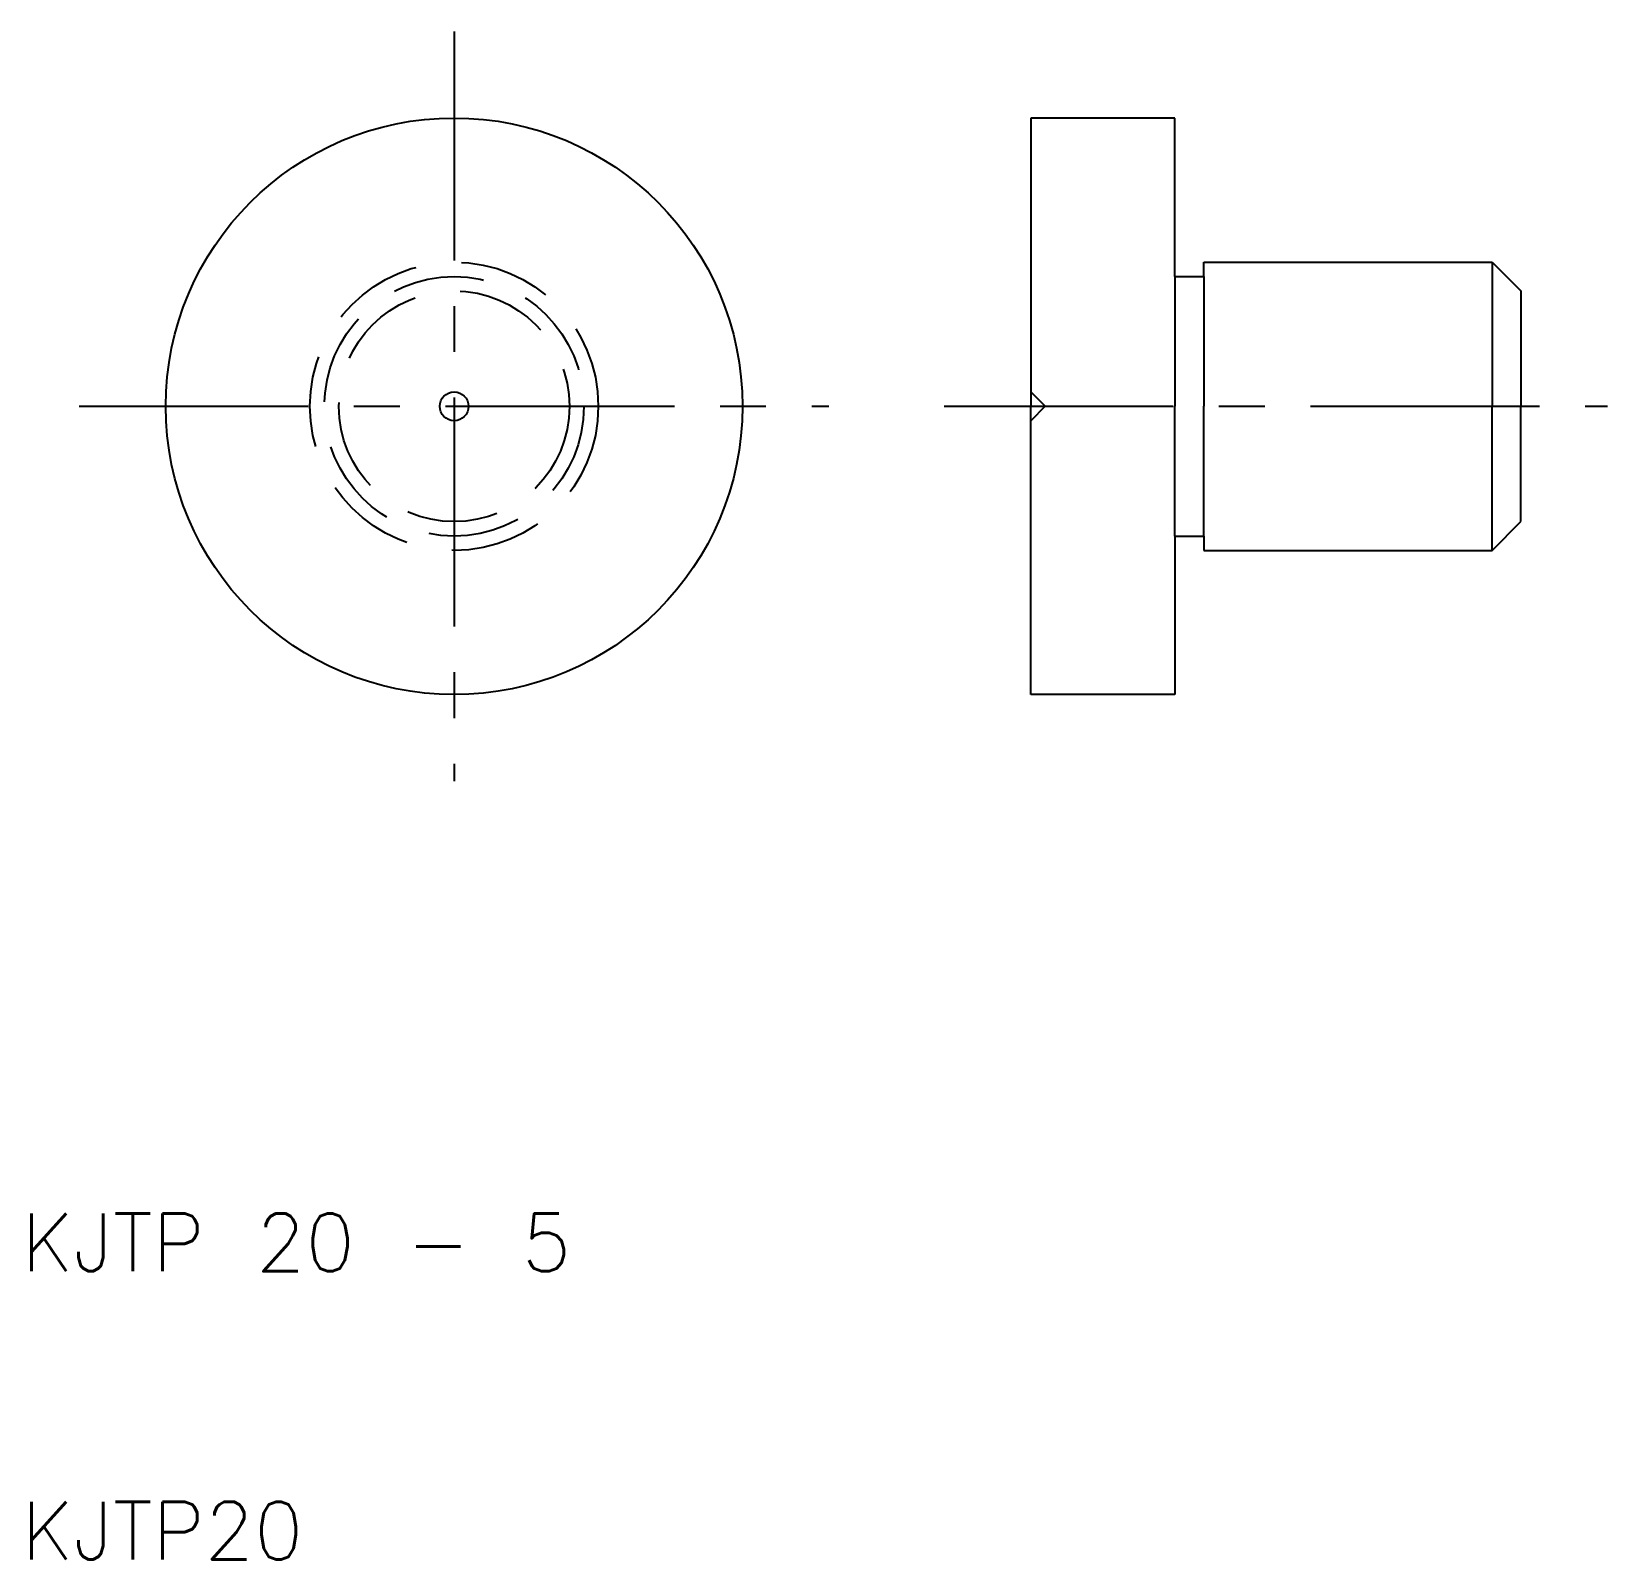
# Model space of a CAD drawing. Extents: x 10.3 to 65, y 10 to 63.
import ezdxf

# ---------------------------------------------------------------- set-up
doc = ezdxf.new("R2010")
doc.units = 0
doc.header["$LTSCALE"] = 0.25
doc.linetypes.add('CENTER', pattern=[50.8, 31.75, -6.35, 6.35, -6.35])
doc.linetypes.add('DASHED', pattern=[19.05, 12.7, -6.35])
doc.layers.get('0').update_dxf_attribs({"linetype": 'CONTINUOUS'})
doc.layers.add('CENTER', color=1, linetype='CENTER')
doc.styles.get("Standard").update_dxf_attribs({"font": 'txt.shx', "bigfont": 'extfont.shx'})

msp = doc.modelspace()

# ---------------------------------------------------------------- linework, layer by layer
for p, q in [((45, 60), (45, 50)), ((50, 60), (45, 60)), ((50, 54.5), (50, 60)), ((51, 55), (61, 55)), ((51, 54.5), (51, 55)), ((61, 55), (62, 54)), ((61, 55), (61, 50)), ((50, 54.5), (51, 54.5)), ((50, 54.5), (50, 50)), ((51, 54.5), (51, 50)), ((62, 54), (62, 50)), ((45, 40), (45, 50)), ((50, 45.5), (50, 50)), ((51, 45.5), (51, 50)), ((61, 45), (61, 50)), ((62, 46), (62, 50)), ((61, 45), (62, 46)), ((50, 45.5), (50, 40)), ((50, 45.5), (51, 45.5)), ((51, 45.5), (51, 45)), ((51, 45), (61, 45)), ((50, 40), (45, 40))]:
    msp.add_line(p, q)
at = {"color": 3, "linetype": 'DASHED'}
for q in [(45, 50.5), (45, 49.5)]:
    msp.add_line((45.5, 50), q, dxfattribs=at)
for radius in [10, 0.5]:
    msp.add_circle((25, 50), radius)
for radius in [5, 4.5, 4]:
    msp.add_circle((25, 50), radius, dxfattribs=at)
at = {"layer": 'CENTER', "color": 1, "linetype": 'CENTER'}
for p, q in [((25, 63), (25, 37)), ((12, 50), (38, 50)), ((42, 50), (65, 50))]:
    msp.add_line(p, q, dxfattribs=at)

# ---------------------------------------------------------------- texts
for s, p in [('KJTP 20 - 5', (10, 20)), ('KJTP20', (10, 10))]:
    msp.add_text(s, height=2).set_placement(p)

doc.saveas('drawing.dxf')
